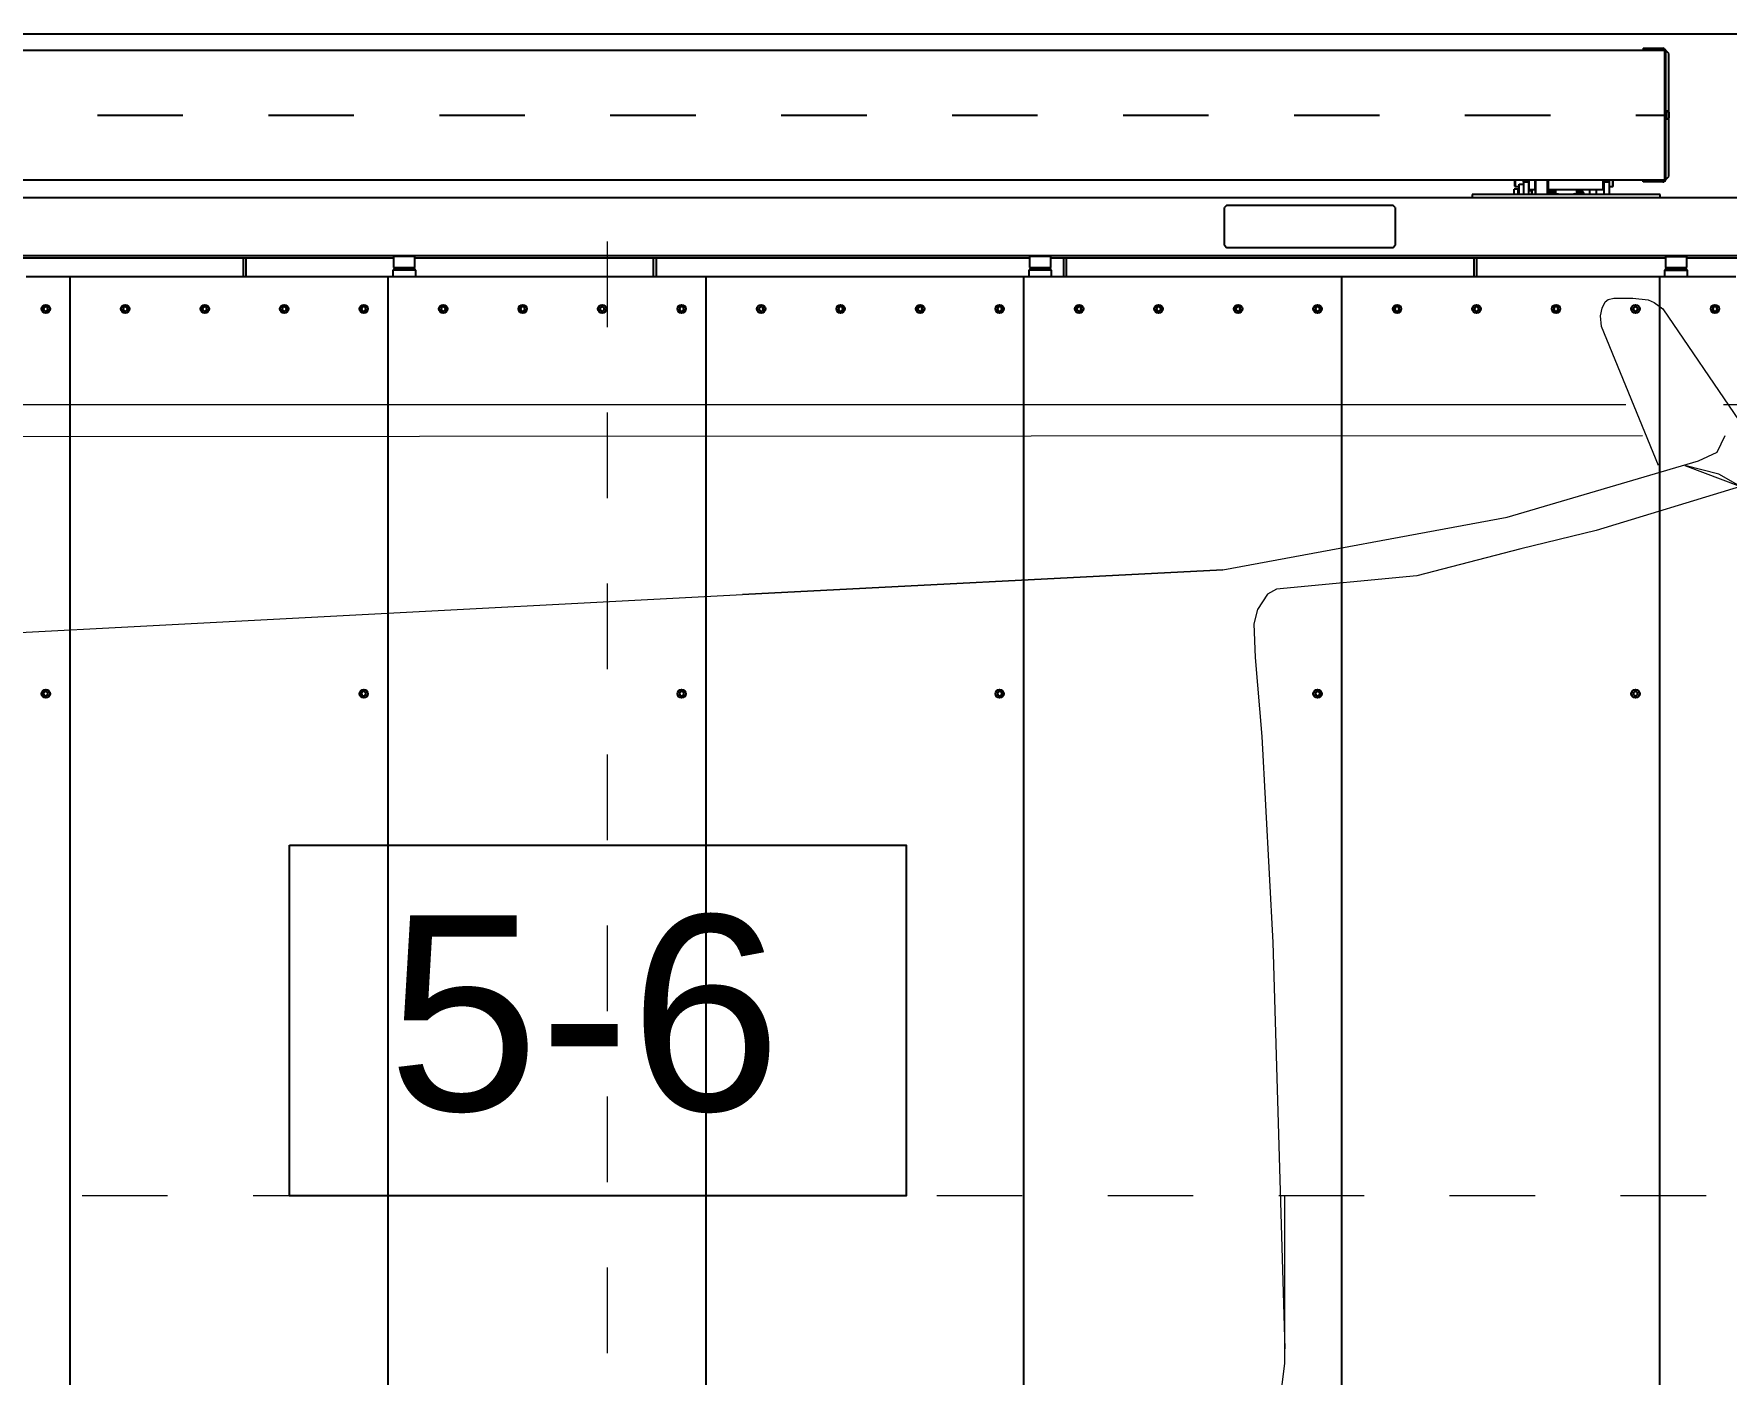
# Model space of a CAD drawing. Header units: metres. Extents: x 1161 to 1456, y 119 to 208.
# Drawn here: x 1324.263 to 1326.243, y 151.429 to 152.997 of the extents above; entities that cross this region are included whole.
import ezdxf

# ---------------------------------------------------------------- set-up
doc = ezdxf.new("R2010")
doc.units = ezdxf.units.M
doc.header["$MEASUREMENT"] = 0
doc.linetypes.add('CENTER2', pattern=[1.125, 0.75, -0.125, 0.125, -0.125])
doc.styles.add('100sc mnt', font='arial.ttf', dxfattribs={"height": 12})

# ---------------------------------------------------------------- blocks, each defined once
blk = doc.blocks.new('A$C2112393A')
at = {"color": 8, "linetype": 'CENTER2', "lineweight": 0}
for p, q in [((2920.7, 2543), (2920.7, 175)), ((235.5, 1359), (5564.5, 1359))]:
    blk.add_line(p, q, dxfattribs=at)
at = {"color": 8, "linetype": 'Continuous'}
for p, q in [((1689.9, 284.3), (1689.9, 2434.3)), ((2061.9, 284.3), (2061.9, 2434.3)), ((2433.9, 284.3), (2433.9, 2434.3)), ((2805.9, 284.3), (2805.9, 2434.3)), ((3177.9, 284.3), (3177.9, 2434.3)), ((3549.9, 284.3), (3549.9, 2434.3)), ((1718, 774.7), (1715.5, 773.2)), ((1715.5, 773.2), (1715.5, 770.4)), ((1720.5, 773.2), (1718, 774.7)), ((1720.5, 770.4), (1720.5, 773.2)), ((2090, 774.7), (2087.5, 773.2)), ((2087.5, 773.2), (2087.5, 770.4)), ((2092.5, 773.2), (2090, 774.7)), ((2092.5, 770.4), (2092.5, 773.2)), ((2462, 774.7), (2459.5, 773.2)), ((2459.5, 773.2), (2459.5, 770.4)), ((2464.5, 773.2), (2462, 774.7)), ((2464.5, 770.4), (2464.5, 773.2)), ((2834, 774.7), (2831.5, 773.2)), ((2831.5, 773.2), (2831.5, 770.4)), ((2836.5, 773.2), (2834, 774.7)), ((2836.5, 770.4), (2836.5, 773.2)), ((3206, 774.7), (3203.5, 773.2)), ((3203.5, 773.2), (3203.5, 770.4)), ((3208.5, 773.2), (3206, 774.7)), ((3208.5, 770.4), (3208.5, 773.2)), ((3578, 774.7), (3575.5, 773.2)), ((3575.5, 773.2), (3575.5, 770.4)), ((3580.5, 773.2), (3578, 774.7)), ((3580.5, 770.4), (3580.5, 773.2)), ((1715.5, 770.4), (1718, 768.9)), ((1718, 768.9), (1720.5, 770.4)), ((2087.5, 770.4), (2090, 768.9)), ((2090, 768.9), (2092.5, 770.4)), ((2459.5, 770.4), (2462, 768.9)), ((2462, 768.9), (2464.5, 770.4)), ((2831.5, 770.4), (2834, 768.9)), ((2834, 768.9), (2836.5, 770.4)), ((3203.5, 770.4), (3206, 768.9)), ((3206, 768.9), (3208.5, 770.4)), ((3575.5, 770.4), (3578, 768.9)), ((3578, 768.9), (3580.5, 770.4)), ((1623.6, 324.3), (1622.1, 321.8)), ((1622.1, 321.8), (1623.6, 319.3)), ((1626.4, 324.3), (1623.6, 324.3)), ((1623.6, 319.3), (1626.4, 319.3)), ((1627.9, 321.8), (1626.4, 324.3)), ((1626.4, 319.3), (1627.9, 321.8)), ((1716.6, 324.3), (1715.1, 321.8)), ((1715.1, 321.8), (1716.6, 319.3)), ((1719.4, 324.3), (1716.6, 324.3)), ((1716.6, 319.3), (1719.4, 319.3)), ((1720.9, 321.8), (1719.4, 324.3)), ((1719.4, 319.3), (1720.9, 321.8)), ((1809.6, 324.3), (1808.1, 321.8)), ((1808.1, 321.8), (1809.6, 319.3)), ((1812.4, 324.3), (1809.6, 324.3)), ((1809.6, 319.3), (1812.4, 319.3)), ((1813.9, 321.8), (1812.4, 324.3)), ((1812.4, 319.3), (1813.9, 321.8)), ((1902.6, 324.3), (1901.1, 321.8)), ((1901.1, 321.8), (1902.6, 319.3)), ((1905.4, 324.3), (1902.6, 324.3)), ((1902.6, 319.3), (1905.4, 319.3)), ((1906.9, 321.8), (1905.4, 324.3)), ((1905.4, 319.3), (1906.9, 321.8)), ((1995.6, 324.3), (1994.1, 321.8)), ((1994.1, 321.8), (1995.6, 319.3)), ((1998.4, 324.3), (1995.6, 324.3)), ((1995.6, 319.3), (1998.4, 319.3)), ((1999.9, 321.8), (1998.4, 324.3)), ((1998.4, 319.3), (1999.9, 321.8)), ((2088.6, 324.3), (2087.1, 321.8)), ((2087.1, 321.8), (2088.6, 319.3)), ((2091.4, 324.3), (2088.6, 324.3)), ((2088.6, 319.3), (2091.4, 319.3)), ((2092.9, 321.8), (2091.4, 324.3)), ((2091.4, 319.3), (2092.9, 321.8)), ((2181.6, 324.3), (2180.1, 321.8)), ((2180.1, 321.8), (2181.6, 319.3)), ((2184.4, 324.3), (2181.6, 324.3)), ((2181.6, 319.3), (2184.4, 319.3)), ((2185.9, 321.8), (2184.4, 324.3)), ((2184.4, 319.3), (2185.9, 321.8)), ((2274.6, 324.3), (2273.1, 321.8)), ((2273.1, 321.8), (2274.6, 319.3)), ((2277.4, 324.3), (2274.6, 324.3)), ((2274.6, 319.3), (2277.4, 319.3)), ((2278.9, 321.8), (2277.4, 324.3)), ((2277.4, 319.3), (2278.9, 321.8)), ((2367.6, 324.3), (2366.1, 321.8)), ((2366.1, 321.8), (2367.6, 319.3)), ((2370.4, 324.3), (2367.6, 324.3)), ((2367.6, 319.3), (2370.4, 319.3)), ((2371.9, 321.8), (2370.4, 324.3)), ((2370.4, 319.3), (2371.9, 321.8)), ((2460.6, 324.3), (2459.1, 321.8)), ((2459.1, 321.8), (2460.6, 319.3)), ((2463.4, 324.3), (2460.6, 324.3)), ((2460.6, 319.3), (2463.4, 319.3)), ((2464.9, 321.8), (2463.4, 324.3)), ((2463.4, 319.3), (2464.9, 321.8)), ((2553.6, 324.3), (2552.1, 321.8)), ((2552.1, 321.8), (2553.6, 319.3)), ((2556.4, 324.3), (2553.6, 324.3)), ((2553.6, 319.3), (2556.4, 319.3)), ((2557.9, 321.8), (2556.4, 324.3)), ((2556.4, 319.3), (2557.9, 321.8)), ((2646.6, 324.3), (2645.1, 321.8)), ((2645.1, 321.8), (2646.6, 319.3)), ((2649.4, 324.3), (2646.6, 324.3)), ((2646.6, 319.3), (2649.4, 319.3)), ((2650.9, 321.8), (2649.4, 324.3)), ((2649.4, 319.3), (2650.9, 321.8)), ((2739.6, 324.3), (2738.1, 321.8)), ((2738.1, 321.8), (2739.6, 319.3)), ((2742.4, 324.3), (2739.6, 324.3)), ((2739.6, 319.3), (2742.4, 319.3)), ((2743.9, 321.8), (2742.4, 324.3)), ((2742.4, 319.3), (2743.9, 321.8)), ((2832.6, 324.3), (2831.1, 321.8)), ((2831.1, 321.8), (2832.6, 319.3)), ((2835.4, 324.3), (2832.6, 324.3)), ((2832.6, 319.3), (2835.4, 319.3)), ((2836.9, 321.8), (2835.4, 324.3)), ((2835.4, 319.3), (2836.9, 321.8)), ((2925.6, 324.3), (2924.1, 321.8)), ((2924.1, 321.8), (2925.6, 319.3)), ((2928.4, 324.3), (2925.6, 324.3)), ((2925.6, 319.3), (2928.4, 319.3)), ((2929.9, 321.8), (2928.4, 324.3)), ((2928.4, 319.3), (2929.9, 321.8)), ((3018.6, 324.3), (3017.1, 321.8)), ((3017.1, 321.8), (3018.6, 319.3)), ((3021.4, 324.3), (3018.6, 324.3)), ((3018.6, 319.3), (3021.4, 319.3)), ((3022.9, 321.8), (3021.4, 324.3)), ((3021.4, 319.3), (3022.9, 321.8)), ((3111.6, 324.3), (3110.1, 321.8)), ((3110.1, 321.8), (3111.6, 319.3)), ((3114.4, 324.3), (3111.6, 324.3)), ((3111.6, 319.3), (3114.4, 319.3)), ((3115.9, 321.8), (3114.4, 324.3)), ((3114.4, 319.3), (3115.9, 321.8)), ((3204.6, 324.3), (3203.1, 321.8)), ((3203.1, 321.8), (3204.6, 319.3)), ((3207.4, 324.3), (3204.6, 324.3)), ((3204.6, 319.3), (3207.4, 319.3)), ((3208.9, 321.8), (3207.4, 324.3)), ((3207.4, 319.3), (3208.9, 321.8)), ((3297.6, 324.3), (3296.1, 321.8)), ((3296.1, 321.8), (3297.6, 319.3)), ((3300.4, 324.3), (3297.6, 324.3)), ((3297.6, 319.3), (3300.4, 319.3)), ((3301.9, 321.8), (3300.4, 324.3)), ((3300.4, 319.3), (3301.9, 321.8)), ((3390.6, 324.3), (3389.1, 321.8)), ((3389.1, 321.8), (3390.6, 319.3)), ((3393.4, 324.3), (3390.6, 324.3)), ((3390.6, 319.3), (3393.4, 319.3)), ((3394.9, 321.8), (3393.4, 324.3)), ((3393.4, 319.3), (3394.9, 321.8)), ((3483.6, 324.3), (3482.1, 321.8)), ((3482.1, 321.8), (3483.6, 319.3)), ((3486.4, 324.3), (3483.6, 324.3)), ((3483.6, 319.3), (3486.4, 319.3)), ((3487.9, 321.8), (3486.4, 324.3)), ((3486.4, 319.3), (3487.9, 321.8)), ((3576.6, 324.3), (3575.1, 321.8)), ((3575.1, 321.8), (3576.6, 319.3)), ((3579.4, 324.3), (3576.6, 324.3)), ((3576.6, 319.3), (3579.4, 319.3)), ((3580.9, 321.8), (3579.4, 324.3)), ((3579.4, 319.3), (3580.9, 321.8)), ((1600.5, 284.3), (1647.5, 284.3)), ((1647.5, 284.3), (1649.1, 284.3)), ((1649.1, 284.3), (1656.1, 284.3)), ((1656.1, 284.3), (1659.2, 284.3)), ((1657.1, 284.3), (1657.1, 276.3)), ((1659.2, 284.3), (1681.8, 284.3)), ((1681.8, 284.3), (1684.9, 284.3)), ((1684, 276.3), (1684, 284.3)), ((1684.9, 284.3), (1688.4, 284.3)), ((1688.4, 284.3), (1689.9, 284.3)), ((1689.9, 284.3), (1693.2, 284.3)), ((1693.2, 284.3), (1694.8, 284.3)), ((1694.8, 284.3), (1740.9, 284.3)), ((1740.9, 284.3), (1742.4, 284.3)), ((1742.4, 284.3), (1749.1, 284.3)), ((1749.1, 284.3), (1752.2, 284.3)), ((1752.2, 284.3), (1774.8, 284.3)), ((1774.8, 284.3), (1777.9, 284.3)), ((1777.9, 284.3), (1784.9, 284.3)), ((1784.9, 284.3), (1786.5, 284.3)), ((1786.5, 284.3), (1833.5, 284.3)), ((1833.5, 284.3), (1835.1, 284.3)), ((1835.1, 284.3), (1842.1, 284.3)), ((1842.1, 284.3), (1845.2, 284.3)), ((1845.2, 284.3), (1867.8, 284.3)), ((1867.8, 284.3), (1870.9, 284.3)), ((1870.9, 284.3), (1877.9, 284.3)), ((1877.9, 284.3), (1879.5, 284.3)), ((1879.5, 284.3), (1926.5, 284.3)), ((1904, 262.5), (1904, 284.3)), ((1907.2, 262.5), (1907.2, 284.3)), ((1926.5, 284.3), (1928.1, 284.3)), ((1928.1, 284.3), (1935.1, 284.3)), ((1935.1, 284.3), (1938.2, 284.3)), ((1938.2, 284.3), (1960.8, 284.3)), ((1960.8, 284.3), (1963.9, 284.3)), ((1963.9, 284.3), (1970.9, 284.3)), ((1970.9, 284.3), (1972.5, 284.3)), ((1972.5, 284.3), (2019.5, 284.3)), ((2019.5, 284.3), (2021.1, 284.3)), ((2021.1, 284.3), (2028.1, 284.3)), ((2028.1, 284.3), (2031.2, 284.3)), ((2031.2, 284.3), (2053.8, 284.3)), ((2053.8, 284.3), (2056.9, 284.3)), ((2056.9, 284.3), (2060.4, 284.3)), ((2060.4, 284.3), (2061.9, 284.3)), ((2061.9, 284.3), (2065.2, 284.3)), ((2065.2, 284.3), (2066.8, 284.3)), ((2066.8, 284.3), (2112.9, 284.3)), ((2112.9, 284.3), (2114.4, 284.3)), ((2114.4, 284.3), (2121.1, 284.3)), ((2121.1, 284.3), (2124.2, 284.3)), ((2124.2, 284.3), (2146.8, 284.3)), ((2146.8, 284.3), (2149.9, 284.3)), ((2149.9, 284.3), (2156.9, 284.3)), ((2156.9, 284.3), (2158.5, 284.3)), ((2158.5, 284.3), (2205.5, 284.3)), ((2205.5, 284.3), (2207.1, 284.3)), ((2207.1, 284.3), (2214.1, 284.3)), ((2214.1, 284.3), (2217.2, 284.3)), ((2217.2, 284.3), (2239.8, 284.3)), ((2239.8, 284.3), (2242.9, 284.3)), ((2242.9, 284.3), (2249.9, 284.3)), ((2249.9, 284.3), (2251.5, 284.3)), ((2251.5, 284.3), (2298.5, 284.3)), ((2298.5, 284.3), (2300.1, 284.3)), ((2300.1, 284.3), (2307.1, 284.3)), ((2307.1, 284.3), (2310.2, 284.3)), ((2310.2, 284.3), (2332.8, 284.3)), ((2332.8, 284.3), (2335.9, 284.3)), ((2335.9, 284.3), (2342.9, 284.3)), ((2342.9, 284.3), (2344.5, 284.3)), ((2344.5, 284.3), (2391.5, 284.3)), ((2384, 262.5), (2384, 284.3)), ((2387.2, 262.5), (2387.2, 284.3)), ((2391.5, 284.3), (2393.1, 284.3)), ((2393.1, 284.3), (2400.1, 284.3)), ((2400.1, 284.3), (2403.2, 284.3)), ((2401.1, 284.3), (2401.1, 276.3)), ((2403.2, 284.3), (2425.8, 284.3)), ((2425.8, 284.3), (2428.9, 284.3)), ((2428, 276.3), (2428, 284.3)), ((2428.9, 284.3), (2432.4, 284.3)), ((2432.4, 284.3), (2433.9, 284.3)), ((2433.9, 284.3), (2437.2, 284.3)), ((2437.2, 284.3), (2438.8, 284.3)), ((2438.8, 284.3), (2484.9, 284.3)), ((2484.9, 284.3), (2486.4, 284.3)), ((2486.4, 284.3), (2493.1, 284.3)), ((2493.1, 284.3), (2496.2, 284.3)), ((2496.2, 284.3), (2518.8, 284.3)), ((2518.8, 284.3), (2521.9, 284.3)), ((2521.9, 284.3), (2528.9, 284.3)), ((2528.9, 284.3), (2530.5, 284.3)), ((2530.5, 284.3), (2577.5, 284.3)), ((2577.5, 284.3), (2579.1, 284.3)), ((2579.1, 284.3), (2586.1, 284.3)), ((2586.1, 284.3), (2589.2, 284.3)), ((2589.2, 284.3), (2611.8, 284.3)), ((2611.8, 284.3), (2614.9, 284.3)), ((2614.9, 284.3), (2621.9, 284.3)), ((2621.9, 284.3), (2623.5, 284.3)), ((2623.5, 284.3), (2670.5, 284.3)), ((2670.5, 284.3), (2672.1, 284.3)), ((2672.1, 284.3), (2679.1, 284.3)), ((2679.1, 284.3), (2682.2, 284.3)), ((2682.2, 284.3), (2704.8, 284.3)), ((2704.8, 284.3), (2707.9, 284.3)), ((2707.9, 284.3), (2714.9, 284.3)), ((2714.9, 284.3), (2716.5, 284.3)), ((2716.5, 284.3), (2763.5, 284.3)), ((2763.5, 284.3), (2765.1, 284.3)), ((2765.1, 284.3), (2772.1, 284.3)), ((2772.1, 284.3), (2775.2, 284.3)), ((2775.2, 284.3), (2797.8, 284.3)), ((2797.8, 284.3), (2800.9, 284.3)), ((2800.9, 284.3), (2804.4, 284.3)), ((2804.4, 284.3), (2805.9, 284.3)), ((2805.9, 284.3), (2809.2, 284.3)), ((2809.2, 284.3), (2810.8, 284.3)), ((2810.8, 284.3), (2856.9, 284.3)), ((2856.9, 284.3), (2858.4, 284.3)), ((2858.4, 284.3), (2865.1, 284.3)), ((2864, 262.5), (2864, 284.3)), ((2865.1, 284.3), (2868.2, 284.3)), ((2867.2, 262.5), (2867.2, 284.3)), ((2868.2, 284.3), (2890.8, 284.3)), ((2890.8, 284.3), (2893.9, 284.3)), ((2893.9, 284.3), (2900.9, 284.3)), ((2900.9, 284.3), (2902.5, 284.3)), ((2902.5, 284.3), (2949.5, 284.3)), ((2949.5, 284.3), (2951.1, 284.3)), ((2951.1, 284.3), (2958.1, 284.3)), ((2958.1, 284.3), (2961.2, 284.3)), ((2961.2, 284.3), (2983.8, 284.3)), ((2983.8, 284.3), (2986.9, 284.3)), ((2986.9, 284.3), (2993.9, 284.3)), ((2993.9, 284.3), (2995.5, 284.3)), ((2995.5, 284.3), (3042.5, 284.3)), ((3042.5, 284.3), (3044.1, 284.3)), ((3044.1, 284.3), (3051.1, 284.3)), ((3051.1, 284.3), (3054.2, 284.3)), ((3054.2, 284.3), (3076.8, 284.3)), ((3076.8, 284.3), (3079.9, 284.3)), ((3079.9, 284.3), (3086.9, 284.3)), ((3086.9, 284.3), (3088.5, 284.3)), ((3088.5, 284.3), (3135.5, 284.3)), ((3135.5, 284.3), (3137.1, 284.3)), ((3137.1, 284.3), (3144.1, 284.3)), ((3144.1, 284.3), (3147.2, 284.3)), ((3145.1, 284.3), (3145.1, 276.3)), ((3147.2, 284.3), (3169.8, 284.3)), ((3169.8, 284.3), (3172.9, 284.3)), ((3172, 276.3), (3172, 284.3)), ((3172.9, 284.3), (3176.4, 284.3)), ((3176.4, 284.3), (3177.9, 284.3)), ((3177.9, 284.3), (3181.2, 284.3)), ((3181.2, 284.3), (3182.8, 284.3)), ((3182.8, 284.3), (3228.9, 284.3)), ((3228.9, 284.3), (3230.4, 284.3)), ((3230.4, 284.3), (3237.1, 284.3)), ((3237.1, 284.3), (3240.2, 284.3)), ((3240.2, 284.3), (3262.8, 284.3)), ((3262.8, 284.3), (3265.9, 284.3)), ((3265.9, 284.3), (3272.9, 284.3)), ((3272.9, 284.3), (3274.5, 284.3)), ((3274.5, 284.3), (3321.5, 284.3)), ((3321.5, 284.3), (3323.1, 284.3)), ((3323.1, 284.3), (3330.1, 284.3)), ((3330.1, 284.3), (3333.2, 284.3)), ((3333.2, 284.3), (3355.8, 284.3)), ((3344, 262.5), (3344, 284.3)), ((3347.2, 262.5), (3347.2, 284.3)), ((3355.8, 284.3), (3358.9, 284.3)), ((3358.9, 284.3), (3365.9, 284.3)), ((3365.9, 284.3), (3367.5, 284.3)), ((3367.5, 284.3), (3414.5, 284.3)), ((3414.5, 284.3), (3416.1, 284.3)), ((3416.1, 284.3), (3423.1, 284.3)), ((3423.1, 284.3), (3426.2, 284.3)), ((3426.2, 284.3), (3448.8, 284.3)), ((3448.8, 284.3), (3451.9, 284.3)), ((3451.9, 284.3), (3458.9, 284.3)), ((3458.9, 284.3), (3460.5, 284.3)), ((3460.5, 284.3), (3507.5, 284.3)), ((3507.5, 284.3), (3509.1, 284.3)), ((3509.1, 284.3), (3516.1, 284.3)), ((3516.1, 284.3), (3519.2, 284.3)), ((3519.2, 284.3), (3541.8, 284.3)), ((3541.8, 284.3), (3544.9, 284.3)), ((3544.9, 284.3), (3548.4, 284.3)), ((3548.4, 284.3), (3549.9, 284.3)), ((3549.9, 284.3), (3553.2, 284.3)), ((3553.2, 284.3), (3554.8, 284.3)), ((3554.8, 284.3), (3600.9, 284.3)), ((5454, 259.3), (944, 259.3)), ((994, 262.5), (1658, 262.5)), ((1684, 276.3), (1657.1, 276.3)), ((1657.1, 276.3), (1659.1, 274.3)), ((1659, 274.3), (1658, 273.3)), ((1683, 273.3), (1658, 273.3)), ((1658, 273.3), (1658, 260.3)), ((1683, 260.3), (1658, 260.3)), ((1658, 260.3), (1659, 259.3)), ((1682, 274.3), (1659, 274.3)), ((1682, 274.3), (1684, 276.3)), ((1683, 273.3), (1682, 274.3)), ((1682, 259.3), (1683, 260.3)), ((1683, 260.3), (1683, 273.3)), ((1683, 262.5), (2402, 262.5)), ((2401.1, 276.3), (2428, 276.3)), ((2401.1, 276.3), (2403.1, 274.3)), ((2403, 274.3), (2402, 273.3)), ((2427, 273.3), (2402, 273.3)), ((2402, 273.3), (2402, 260.3)), ((2402, 260.3), (2427, 260.3)), ((2402, 260.3), (2403, 259.3)), ((2403, 274.3), (2426, 274.3)), ((2426, 274.3), (2428, 276.3)), ((2427, 273.3), (2426, 274.3)), ((2426, 259.3), (2427, 260.3)), ((2427, 260.3), (2427, 273.3)), ((2427, 262.5), (3146, 262.5)), ((3145.1, 276.3), (3172, 276.3)), ((3145.1, 276.3), (3147.1, 274.3)), ((3147, 274.3), (3146, 273.3)), ((3171, 273.3), (3146, 273.3)), ((3146, 273.3), (3146, 260.3)), ((3146, 260.3), (3171, 260.3)), ((3146, 260.3), (3147, 259.3)), ((3147, 274.3), (3170, 274.3)), ((3170, 274.3), (3172, 276.3)), ((3171, 273.3), (3170, 274.3)), ((3170, 259.3), (3171, 260.3)), ((3171, 260.3), (3171, 273.3)), ((3171, 262.5), (3890, 262.5)), ((2002, 250.3), (1999, 247.3)), ((1999, 203.3), (1999, 247.3)), ((2002, 250.3), (2196, 250.3)), ((2199, 247.3), (2196, 250.3)), ((2199, 247.3), (2199, 203.3)), ((1999, 203.3), (2002, 200.3)), ((2196, 200.3), (2002, 200.3)), ((2196, 200.3), (2199, 203.3)), ((5454, 191.4), (944, 191.4)), ((1689, 191.4), (1689, 187.8)), ((1689, 187.8), (1909, 187.8)), ((1744.5, 178.7), (1744, 178.2)), ((1744.5, 178.7), (1744.5, 171)), ((1749, 178.7), (1744.5, 178.7)), ((1749, 173.3), (1749, 187.8)), ((1755, 173.3), (1755, 187.8)), ((1755.3, 178.7), (1755, 178.7)), ((1755.8, 182.2), (1755.3, 181.7)), ((1755.3, 181.7), (1755.3, 171)), ((1755.8, 182.2), (1755.8, 171)), ((1819.8, 182.2), (1755.8, 182.2)), ((1764, 182.2), (1764, 187.8)), ((1772, 182.2), (1772, 187.8)), ((1779, 185.5), (1779, 187.8)), ((1781, 185.5), (1779, 185.5)), ((1779.1, 185.5), (1779.1, 184.3)), ((1779.1, 184.3), (1786.5, 184.3)), ((1780, 187.8), (1780, 187.7)), ((1780, 187.7), (1790, 187.7)), ((1780, 187.7), (1780.6, 187.1)), ((1780.3, 184.3), (1780, 184)), ((1780, 184), (1786.5, 184)), ((1780, 184), (1780, 182.2)), ((1789.4, 187.1), (1780.6, 187.1)), ((1781, 187.1), (1781, 185.5)), ((1781, 185.5), (1786.5, 185.5)), ((1786.5, 187.1), (1786.5, 182.2)), ((1789.4, 187.1), (1790, 187.7)), ((1790, 187.7), (1790, 187.8)), ((1808, 187.8), (1808, 187.7)), ((1808, 187.7), (1818, 187.7)), ((1808, 187.7), (1808.6, 187.1)), ((1817.4, 187.1), (1808.6, 187.1)), ((1811.5, 182.2), (1811.5, 187.1)), ((1811.5, 185.5), (1817, 185.5)), ((1811.5, 184.3), (1818.9, 184.3)), ((1811.5, 184), (1818, 184)), ((1817, 185.5), (1817, 187.1)), ((1819, 185.5), (1817, 185.5)), ((1817.4, 187.1), (1818, 187.7)), ((1818, 184), (1817.7, 184.3)), ((1818, 187.7), (1818, 187.8)), ((1818, 182.2), (1818, 184)), ((1818.9, 184.3), (1818.9, 185.5)), ((1819, 187.8), (1819, 185.5)), ((1819.8, 182.2), (1819.8, 171)), ((1820.3, 181.7), (1819.8, 182.2)), ((1820.3, 187.8), (1820.3, 171)), ((1820.8, 187.8), (1820.8, 171)), ((1834.5, 187.8), (1834.5, 171)), ((1835, 187.8), (1835, 171)), ((1835.5, 182.2), (1835, 181.7)), ((1835.5, 182.2), (1835.5, 171)), ((1842.5, 182.2), (1835.5, 182.2)), ((1839, 187.8), (1839, 183.4)), ((1839, 183.7), (1843, 183.7)), ((1839, 183.4), (1839.2, 183.2)), ((1839.2, 187.8), (1839.2, 183.2)), ((1839.2, 183.2), (1843, 183.2)), ((1842.5, 182.2), (1842.5, 171)), ((1843, 181.7), (1842.5, 182.2)), ((1843, 173.3), (1843, 187.8)), ((1849, 173.3), (1849, 187.8)), ((1854, 187.8), (1854, 177.7)), ((1854, 180.7), (1855, 180.7)), ((1858.5, 178.7), (1854, 178.7)), ((1855, 187.8), (1855, 180.7)), ((1855, 181.7), (1855.2, 181.5)), ((1855.2, 187.8), (1855.2, 181.5)), ((1855.2, 181.5), (1859.8, 181.5)), ((1858.5, 178.7), (1858.5, 171)), ((1859, 178.2), (1858.5, 178.7)), ((1859.8, 187.8), (1859.8, 181.5)), ((1859.8, 181.5), (1860, 181.7)), ((1860, 187.8), (1860, 181.7)), ((1909, 187.8), (1909, 191.4)), ((1682, 170), (1679, 167)), ((1679, 167), (1679, 98.2)), ((1682.8, 170), (1682, 170)), ((1682.8, 20), (1682.8, 170)), ((1684, 20), (1684, 170)), ((1684, 169), (1684, 170)), ((1684, 21), (1684, 169)), ((1684.3, 171), (4713.7, 171)), ((1686, 173.2), (1709, 173.2)), ((1686, 172), (1709, 172)), ((1709, 173.2), (1709, 172)), ((1744, 178.2), (1744, 171)), ((1749, 171), (1749, 173.3)), ((1749, 173.3), (1755, 173.3)), ((1755, 173.3), (1755, 171)), ((1843, 171), (1843, 173.3)), ((1843, 173.3), (1849, 173.3)), ((1854, 175.7), (1849, 175.7)), ((1849, 173.3), (1849, 171)), ((1854, 177.7), (1854, 175.7)), ((1859, 178.2), (1859, 171)), ((1681.6, 90), (1681.6, 100)), ((1682.6, 100), (1681.6, 100)), ((1682.6, 100), (1682.6, 90)), ((1682.8, 99.8), (1682.6, 100)), ((1678.5, 96.5), (1678.5, 96.5)), ((1678.5, 96.5), (1678.5, 95)), ((1678.5, 95), (1678.5, 93.5)), ((1678.5, 93.5), (1678.5, 93.5)), ((1679, 91.8), (1679, 23)), ((1681.6, 90), (1682.6, 90)), ((1682.6, 90), (1682.8, 90.3)), ((1679, 23), (1682, 20)), ((1682, 20), (1682.8, 20)), ((1684, 20), (1684, 21)), ((4713.7, 19), (1684.3, 19)), ((1709, 18), (1686, 18)), ((1709, 16.8), (1686, 16.8)), ((1709, 16.8), (1709, 18))]:
    blk.add_line(p, q, dxfattribs=at)
at = {"color": 8, "linetype": 'CENTER2', "ltscale": 10}
blk.add_line((4717.5, 95), (1680.5, 95), dxfattribs=at)
at = {"color": 8}
blk.add_line((5500, 0), (100, 0), dxfattribs=at)
at = {"color": 8, "linetype": 'Continuous', "lineweight": 0}
for points in [[(1482.5, 1359), (1500.2, 1672.1), (1517.7, 1935.7), (1540.1, 2059.4), (1559.4, 2128.8), (1573.7, 2163.1), (1595, 2188.7), (1620.4, 2203.1), (1660.3, 2213), (1660.3, 2213), (1595, 2188.7), (1764, 2137.2), (1852.2, 2115.6), (1974, 2084.2), (2138.1, 2068.4), (2148.4, 2062.5), (2160.4, 2044.5), (2164.5, 2028), (2163.1, 1988.5), (2155.1, 1896.1), (2142.3, 1667.8), (2128.4, 1554.8), (2128.4, 1359)], [(1482.5, 1359), (1500.2, 1070.9), (1517.7, 782.3), (1540.1, 658.6), (1559.4, 589.2), (1573.7, 554.9), (1595, 529.3), (1620.4, 514.9), (1660.3, 505), (1660.3, 505), (1595, 529.3), (1764, 580.8), (1852.2, 602.4), (1974, 633.8), (2138.1, 649.6), (2148.4, 655.5), (2160.4, 673.5), (2164.5, 690), (2163.1, 729.5), (2155.1, 821.9), (2142.3, 1062.7), (2128.4, 1538.2), (2128.4, 1359)], [(400, 1359), (415.1, 1149.4), (415.1, 1149.4), (437.6, 886.7), (472.9, 726.2), (511.5, 618.6), (542, 567.2), (582.2, 527.1), (641.6, 498.2), (678.6, 485.3), (1525.2, 434), (1525.2, 434), (1525.2, 434), (1615, 434)], [(1729.5, 434), (1907.6, 434), (4276.8, 434), (4553, 456.5), (5099.7, 481.4), (5099.7, 481.4), (5148.2, 486.2), (5225.9, 505.6), (5267.9, 531.5), (5300.3, 563.8), (5331, 623.6), (5345.6, 667.3), (5358.5, 719), (5371.5, 799.8), (5377.9, 851.6), (5387.7, 1053.4), (5397.4, 1280.2), (5400, 1359)], [(1709.9, 470), (3856.2, 471.5), (3987.3, 477.8), (4118.4, 484.1), (4172.2, 493.9), (4225.9, 506.9), (4251.2, 518.3), (4255.3, 531.4), (4252.8, 542.8), (4250.4, 546), (3895.1, 695.8), (3862.5, 702.4), (3820.1, 708.9), (3801.4, 710.5), (2762.9, 655.8), (2200.8, 627), (2762.9, 655.8), (2200.8, 627), (2200.8, 627), (1868.3, 565.2), (1644.1, 499.4), (1622.5, 489.1), (1613, 469.9)], [(1690.9, 505), (1757.6, 342.3), (1759, 329.9), (1757.1, 320.7), (1753.3, 313.4), (1750.1, 310.9), (1743.2, 309), (1721.3, 309), (1703.3, 311.2), (1696, 314.4), (1685.9, 321.7), (1596.6, 452.8), (1587.1, 458.5), (1578, 463.9), (1566.3, 468.9), (1557.1, 470.8)]]:
    blk.add_lwpolyline(points, dxfattribs=at)
at = {"color": 8, "linetype": 'Continuous'}
for centre, radius in [((1718, 771.8), 5), ((1718, 771.8), 4.7), ((2090, 771.8), 5), ((2090, 771.8), 4.7), ((2462, 771.8), 5), ((2462, 771.8), 4.7), ((2834, 771.8), 5), ((2834, 771.8), 4.7), ((3206, 771.8), 5), ((3206, 771.8), 4.7), ((3578, 771.8), 5), ((3578, 771.8), 4.7), ((1625, 321.8), 5), ((1625, 321.8), 4.7), ((1718, 321.8), 5), ((1718, 321.8), 4.7), ((1811, 321.8), 5), ((1811, 321.8), 4.7), ((1904, 321.8), 5), ((1904, 321.8), 4.7), ((1997, 321.8), 5), ((1997, 321.8), 4.7), ((2090, 321.8), 5), ((2090, 321.8), 4.7), ((2183, 321.8), 5), ((2183, 321.8), 4.7), ((2276, 321.8), 5), ((2276, 321.8), 4.7), ((2369, 321.8), 5), ((2369, 321.8), 4.7), ((2462, 321.8), 5), ((2462, 321.8), 4.7), ((2555, 321.8), 5), ((2555, 321.8), 4.7), ((2648, 321.8), 5), ((2648, 321.8), 4.7), ((2741, 321.8), 5), ((2741, 321.8), 4.7), ((2834, 321.8), 5), ((2834, 321.8), 4.7), ((2927, 321.8), 5), ((2927, 321.8), 4.7), ((3020, 321.8), 5), ((3020, 321.8), 4.7), ((3113, 321.8), 5), ((3113, 321.8), 4.7), ((3206, 321.8), 5), ((3206, 321.8), 4.7), ((3299, 321.8), 5), ((3299, 321.8), 4.7), ((3392, 321.8), 5), ((3392, 321.8), 4.7), ((3485, 321.8), 5), ((3485, 321.8), 4.7), ((3578, 321.8), 5), ((3578, 321.8), 4.7)]:
    blk.add_circle(centre, radius, dxfattribs=at)
for centre, radius, start, end in [((1718, 771.8), 2.5, 120, 180), ((1718, 771.8), 2.5, 60, 120), ((1718, 771.8), 2.5, 0, 60), ((2090, 771.8), 2.5, 120, 180), ((2090, 771.8), 2.5, 60, 120), ((2090, 771.8), 2.5, 0, 60), ((2462, 771.8), 2.5, 120, 180), ((2462, 771.8), 2.5, 60, 120), ((2462, 771.8), 2.5, 0, 60), ((2834, 771.8), 2.5, 120, 180), ((2834, 771.8), 2.5, 60, 120), ((2834, 771.8), 2.5, 0, 60), ((3206, 771.8), 2.5, 120, 180), ((3206, 771.8), 2.5, 60, 120), ((3206, 771.8), 2.5, 0, 60), ((3578, 771.8), 2.5, 120, 180), ((3578, 771.8), 2.5, 60, 120), ((3578, 771.8), 2.5, 0, 60), ((1718, 771.8), 2.5, 180, 240), ((1718, 771.8), 2.5, 240, 300), ((1718, 771.8), 2.5, 300, 0), ((2090, 771.8), 2.5, 180, 240), ((2090, 771.8), 2.5, 240, 300), ((2090, 771.8), 2.5, 300, 0), ((2462, 771.8), 2.5, 180, 240), ((2462, 771.8), 2.5, 240, 300), ((2462, 771.8), 2.5, 300, 0), ((2834, 771.8), 2.5, 180, 240), ((2834, 771.8), 2.5, 240, 300), ((2834, 771.8), 2.5, 300, 0), ((3206, 771.8), 2.5, 180, 240), ((3206, 771.8), 2.5, 240, 300), ((3206, 771.8), 2.5, 300, 0), ((3578, 771.8), 2.5, 180, 240), ((3578, 771.8), 2.5, 240, 300), ((3578, 771.8), 2.5, 300, 0), ((1625, 321.8), 2.5, 150, 210), ((1625, 321.8), 2.5, 90, 150), ((1625, 321.8), 2.5, 210, 270), ((1625, 321.8), 2.5, 30, 90), ((1625, 321.8), 2.5, 270, 330), ((1625, 321.8), 2.5, 330, 30), ((1718, 321.8), 2.5, 150, 210), ((1718, 321.8), 2.5, 90, 150), ((1718, 321.8), 2.5, 210, 270), ((1718, 321.8), 2.5, 30, 90), ((1718, 321.8), 2.5, 270, 330), ((1718, 321.8), 2.5, 330, 30), ((1811, 321.8), 2.5, 150, 210), ((1811, 321.8), 2.5, 90, 150), ((1811, 321.8), 2.5, 210, 270), ((1811, 321.8), 2.5, 30, 90), ((1811, 321.8), 2.5, 270, 330), ((1811, 321.8), 2.5, 330, 30), ((1904, 321.8), 2.5, 150, 210), ((1904, 321.8), 2.5, 90, 150), ((1904, 321.8), 2.5, 210, 270), ((1904, 321.8), 2.5, 30, 90), ((1904, 321.8), 2.5, 270, 330), ((1904, 321.8), 2.5, 330, 30), ((1997, 321.8), 2.5, 150, 210), ((1997, 321.8), 2.5, 90, 150), ((1997, 321.8), 2.5, 210, 270), ((1997, 321.8), 2.5, 30, 90), ((1997, 321.8), 2.5, 270, 330), ((1997, 321.8), 2.5, 330, 30), ((2090, 321.8), 2.5, 150, 210), ((2090, 321.8), 2.5, 90, 150), ((2090, 321.8), 2.5, 210, 270), ((2090, 321.8), 2.5, 30, 90), ((2090, 321.8), 2.5, 270, 330), ((2090, 321.8), 2.5, 330, 30), ((2183, 321.8), 2.5, 150, 210), ((2183, 321.8), 2.5, 90, 150), ((2183, 321.8), 2.5, 210, 270), ((2183, 321.8), 2.5, 30, 90), ((2183, 321.8), 2.5, 270, 330), ((2183, 321.8), 2.5, 330, 30), ((2276, 321.8), 2.5, 150, 210), ((2276, 321.8), 2.5, 90, 150), ((2276, 321.8), 2.5, 210, 270), ((2276, 321.8), 2.5, 30, 90), ((2276, 321.8), 2.5, 270, 330), ((2276, 321.8), 2.5, 330, 30), ((2369, 321.8), 2.5, 150, 210), ((2369, 321.8), 2.5, 90, 150), ((2369, 321.8), 2.5, 210, 270), ((2369, 321.8), 2.5, 30, 90), ((2369, 321.8), 2.5, 270, 330), ((2369, 321.8), 2.5, 330, 30), ((2462, 321.8), 2.5, 150, 210), ((2462, 321.8), 2.5, 90, 150), ((2462, 321.8), 2.5, 210, 270), ((2462, 321.8), 2.5, 30, 90), ((2462, 321.8), 2.5, 270, 330), ((2462, 321.8), 2.5, 330, 30), ((2555, 321.8), 2.5, 150, 210), ((2555, 321.8), 2.5, 90, 150), ((2555, 321.8), 2.5, 210, 270), ((2555, 321.8), 2.5, 30, 90), ((2555, 321.8), 2.5, 270, 330), ((2555, 321.8), 2.5, 330, 30), ((2648, 321.8), 2.5, 150, 210), ((2648, 321.8), 2.5, 90, 150), ((2648, 321.8), 2.5, 210, 270), ((2648, 321.8), 2.5, 30, 90), ((2648, 321.8), 2.5, 270, 330), ((2648, 321.8), 2.5, 330, 30), ((2741, 321.8), 2.5, 150, 210), ((2741, 321.8), 2.5, 90, 150), ((2741, 321.8), 2.5, 210, 270), ((2741, 321.8), 2.5, 30, 90), ((2741, 321.8), 2.5, 270, 330), ((2741, 321.8), 2.5, 330, 30), ((2834, 321.8), 2.5, 150, 210), ((2834, 321.8), 2.5, 90, 150), ((2834, 321.8), 2.5, 210, 270), ((2834, 321.8), 2.5, 30, 90), ((2834, 321.8), 2.5, 270, 330), ((2834, 321.8), 2.5, 330, 30), ((2927, 321.8), 2.5, 150, 210), ((2927, 321.8), 2.5, 90, 150), ((2927, 321.8), 2.5, 210, 270), ((2927, 321.8), 2.5, 30, 90), ((2927, 321.8), 2.5, 270, 330), ((2927, 321.8), 2.5, 330, 30), ((3020, 321.8), 2.5, 150, 210), ((3020, 321.8), 2.5, 90, 150), ((3020, 321.8), 2.5, 210, 270), ((3020, 321.8), 2.5, 30, 90), ((3020, 321.8), 2.5, 270, 330), ((3020, 321.8), 2.5, 330, 30), ((3113, 321.8), 2.5, 150, 210), ((3113, 321.8), 2.5, 90, 150), ((3113, 321.8), 2.5, 210, 270), ((3113, 321.8), 2.5, 30, 90), ((3113, 321.8), 2.5, 270, 330), ((3113, 321.8), 2.5, 330, 30), ((3206, 321.8), 2.5, 150, 210), ((3206, 321.8), 2.5, 90, 150), ((3206, 321.8), 2.5, 210, 270), ((3206, 321.8), 2.5, 30, 90), ((3206, 321.8), 2.5, 270, 330), ((3206, 321.8), 2.5, 330, 30), ((3299, 321.8), 2.5, 150, 210), ((3299, 321.8), 2.5, 90, 150), ((3299, 321.8), 2.5, 210, 270), ((3299, 321.8), 2.5, 30, 90), ((3299, 321.8), 2.5, 270, 330), ((3299, 321.8), 2.5, 330, 30), ((3392, 321.8), 2.5, 150, 210), ((3392, 321.8), 2.5, 90, 150), ((3392, 321.8), 2.5, 210, 270), ((3392, 321.8), 2.5, 30, 90), ((3392, 321.8), 2.5, 270, 330), ((3392, 321.8), 2.5, 330, 30), ((3485, 321.8), 2.5, 150, 210), ((3485, 321.8), 2.5, 90, 150), ((3485, 321.8), 2.5, 210, 270), ((3485, 321.8), 2.5, 30, 90), ((3485, 321.8), 2.5, 270, 330), ((3485, 321.8), 2.5, 330, 30), ((3578, 321.8), 2.5, 150, 210), ((3578, 321.8), 2.5, 90, 150), ((3578, 321.8), 2.5, 210, 270), ((3578, 321.8), 2.5, 30, 90), ((3578, 321.8), 2.5, 270, 330), ((3578, 321.8), 2.5, 330, 30), ((1686, 170), 3.2, 90, 180), ((1686, 170), 2, 90, 180), ((1682.2, 96.3), 3.71, 99.8114, 180), ((1682.2, 93.7), 3.71, 180, 260.1886), ((1686, 20), 3.2, 180, 270), ((1686, 20), 2, 180, 270)]:
    blk.add_arc(centre, radius, start, end, dxfattribs=at)

msp = doc.modelspace()

# ---------------------------------------------------------------- linework, layer by layer
at = {"color": 8}
msp.add_lwpolyline([(1324.5618, 152.0479), (1325.283, 152.0479), (1325.283, 151.6377), (1324.5618, 151.6377)], close=True, dxfattribs=at)

# ---------------------------------------------------------------- block references
at = {"xscale": 0.001, "yscale": 0.001, "zscale": 0.001, "rotation": 180}
msp.add_blockref('A$C2112393A', (1327.8545, 152.9967), dxfattribs=at)

# ---------------------------------------------------------------- texts
at = {"style": '100sc mnt'}
msp.add_text('5-6', height=0.22819, dxfattribs=at).set_placement((1324.6764, 151.7374))

doc.saveas('drawing.dxf')
